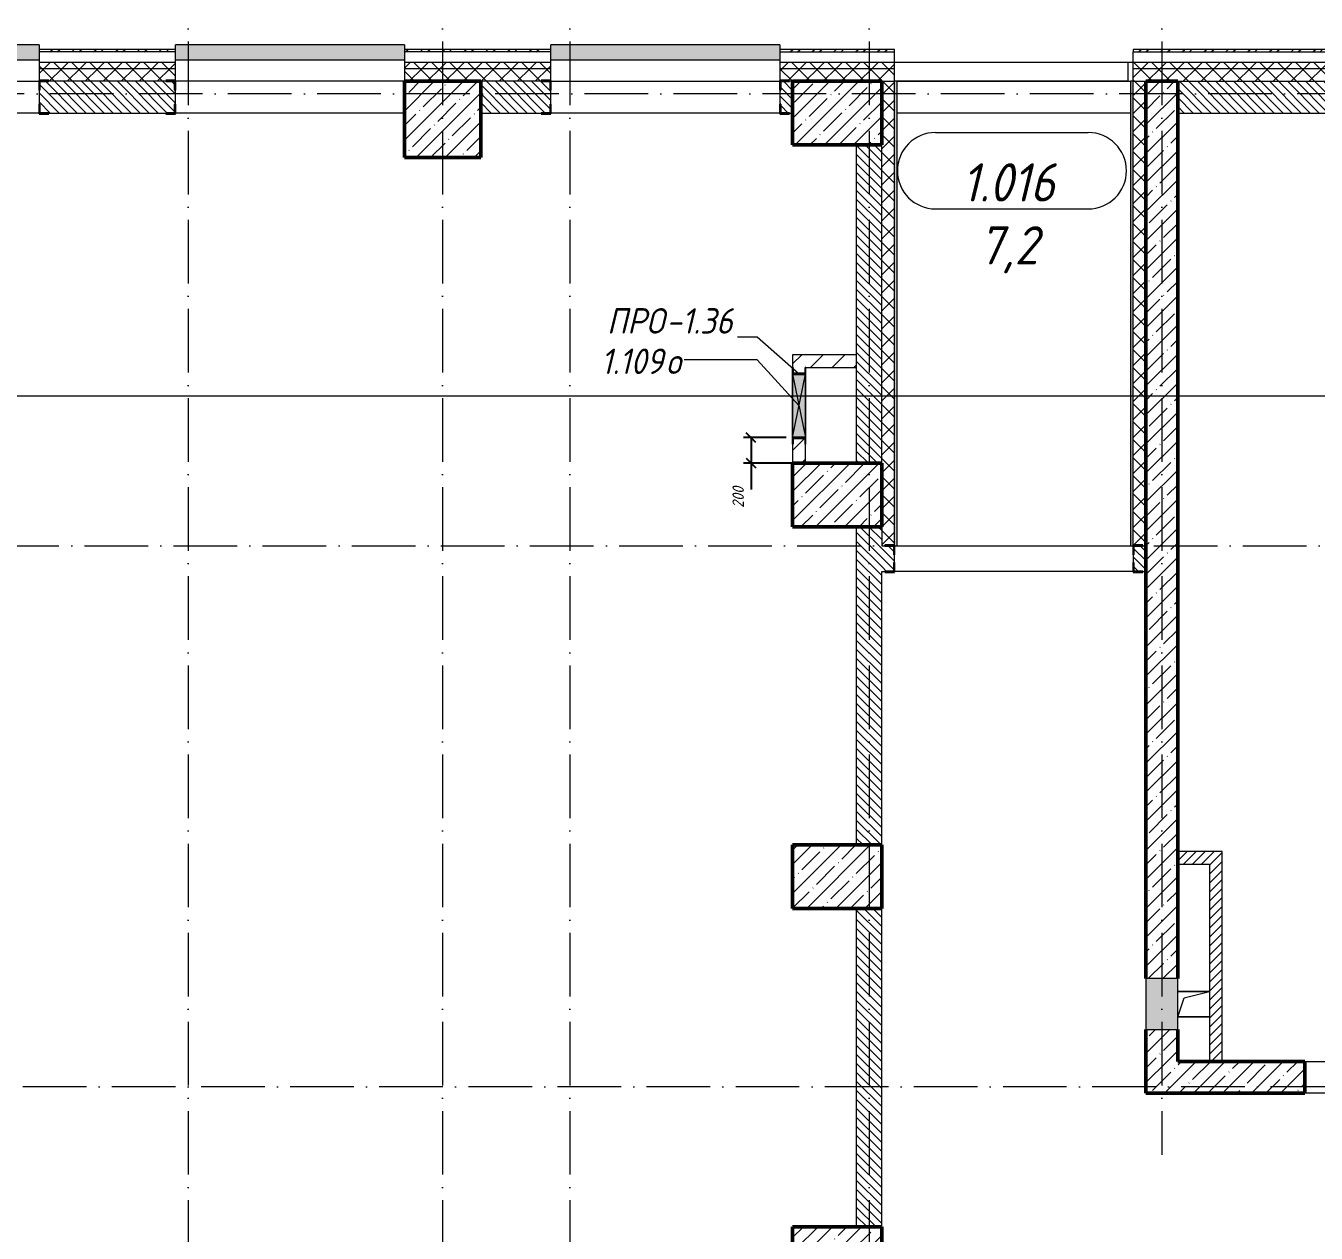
# Model space of a CAD drawing. Header units: millimetres. Extents: x -12989 to 629078, y -109036 to 555275.
# Drawn here: x 538688 to 548827, y 342523 to 352008 of the extents above; entities that cross this region are included whole.
import ezdxf

# ---------------------------------------------------------------- set-up
doc = ezdxf.new("R2010")
doc.units = ezdxf.units.MM
doc.linetypes.add('50_200_ШТРИХ_1Т_ш5_п1_п1_', pattern=[700, 500, -100, 0, -100])
for name, color, linetype, lineweight in [('A-____-____-DIMS', 7, 'Continuous', 9), ('A-DETL-GENF-OTLN', 7, 'Continuous', 9), ('A-FLOR-____-OTLN', 7, 'Continuous', 9), ('A-GENM-____-IDEN', 7, 'Continuous', 9), ('A-GENM-____-MCUT', 7, 'Continuous', 25), ('A-GENM-____-OTLN', 7, 'Continuous', 9), ('A-GENM-____-OTLN-1', 7, 'Continuous', 25), ('A-GLAZ-____-IDEN', 7, 'Continuous', 9), ('A-GLAZ-____-OTLN', 7, 'Continuous', 9), ('A-WALL-____-MCUT', 7, 'Continuous', 13), ('A-WALL-____-MCUT-1', 7, 'Continuous', 9), ('A-WALL-____-MCUT-2', 7, 'Continuous', 50), ('A-WALL-____-OTLN', 7, 'Continuous', 9), ('A-WALL-____-PATT-1', 7, 'Continuous', 9), ('A-WALL-FNSH-MCUT-1', 7, 'Continuous', 9), ('I-WALL-____-OTLN', 7, 'Continuous', 9), ('S-COLS-____-MCUT', 7, 'Continuous', 50), ('S-COLS-____-OTLN', 7, 'Continuous', 9), ('S-GRID-____-OTLN-1', 7, '50_200_ШТРИХ_1Т_ш5_п1_п1_', 9)]:
    doc.layers.add(name, color=color, linetype=linetype, lineweight=lineweight)
for name, color, linetype, lineweight, true_color in [('A-AREA-IDEN-1', 7, 'Continuous', 9, 0xaaaaaa), ('A-GLAZ-____-OTLN-1', 7, 'Continuous', 9, 0xc0c0c0), ('A-WALL-____-PATT-2', 7, 'Continuous', 9, 0x787878), ('G-____-____-SYMB-1', 9, 'Continuous', 9, 0x808080)]:
    doc.layers.add(name, color=color, linetype=linetype, lineweight=lineweight, true_color=true_color)
doc.styles.add('ISOCPEUR_I', font='isocpeui.ttf', dxfattribs={"width": 0.9, "height": 2.5})
doc.styles.add('ISOCPEUR_I_11', font='isocpeui.ttf', dxfattribs={"width": 0.9, "height": 200})
doc.styles.add('ISOCPEUR_I_7', font='isocpeui.ttf', dxfattribs={"width": 0.9, "height": 90})
doc.dimstyles.new('ISO-1_8_0_9К_СРЕДНИЙ_Кладочные_1', dxfattribs={"dimscale": 304.8, "dimtxt": 89.638306, "dimasz": 0.246063, "dimexe": 0.19685, "dimexo": 0, "dimgap": 0, "dimtad": 1, "dimdec": 3, "dimrnd": 0.001, "dimdsep": 46, "dimtxsty": 'ISOCPEUR_I_7', "dimblk1": 'OBLIQUE', "dimblk2": 'OBLIQUE', "dimsah": 1, "dimcen": 0.09, "dimdle": 0.19685, "dimazin": 0, "dimtfac": 1, "dimtdec": 4, "dimtix": 1, "dimtmove": 0, "dimatfit": 3, "dimfxl": 1, "dimtvp": 1, "dimtolj": 1, "dimtzin": 0, "dimarcsym": 2})
pattern_1 = [(45, (513013.31, 265891.49), (-114.04925, 114.04925), []), (45, (513127.36, 265891.49), (-114.04925, 114.04925), [201.612, -40.322, 3.353, -36.97])]
pattern_2 = [(135, (513013.31, 265891.49), (-35.35534, -35.35534), [])]
pattern_3 = [(0, (513013.31, 265891.492), (81.28, 20.32), [3.353, -57.607, 3.353, -57.607, -325.12]), (0, (513013.31, 265891.492), (81.28, 20.32), [-121.92, 3.353, -118.567, 3.353, -57.607, -142.24]), (0, (513013.31, 265891.492), (81.28, 20.32), [-304.8, 3.353, -37.287, 3.353, -98.247]), (120, (513043.79, 265901.652), (-58.237636, 60.230545), [3.353, -57.607, 3.353, -57.607, -325.12]), (120, (513043.79, 265901.652), (-58.237636, 60.230545), [-121.92, 3.353, -118.567, 3.353, -57.607, -142.24]), (120, (513043.79, 265901.652), (-58.237636, 60.230545), [-304.8, 3.353, -37.287, 3.353, -98.247]), (240, (513053.95, 265942.292), (-23.042364, -80.550545), [3.353, -57.607, 3.353, -57.607, -325.12]), (240, (513053.95, 265942.292), (-23.042364, -80.550545), [-121.92, 3.353, -118.567, 3.353, -57.607, -142.24]), (240, (513053.95, 265942.292), (-23.042364, -80.550545), [-304.8, 3.353, -37.287, 3.353, -98.247])]
pattern_4 = [(45, (513013.31, 265891.49), (-70.71068, 70.71068), []), (135, (513013.31, 265891.49), (-70.71068, -70.71068), [])]
pattern_5 = [(45, (513013.31, 265891.49), (-35.35534, 35.35534), [])]
pattern_6 = [(45, (513013.31, 265891.49), (-84.85281, 84.85281), [])]

# ---------------------------------------------------------------- blocks, each defined once
blk = doc.blocks.new('BSC_Колонна _Прямоугольная - 500х700-V16-АР1_План отверстий 1 этажа в осях 1-64_Ю-ЯЯ')
at = {"layer": 'S-COLS-____-OTLN'}
h = blk.add_hatch(dxfattribs=at)
h.set_pattern_fill('FP_21', color=256, style=0, pattern_type=2)
h.set_pattern_definition([(315, (-85431.04, 32050), (114.04925, 114.04925), []), (315, (-85431.04, 31935.95), (114.04925, 114.04925), [201.613, -40.323, 3.353, -36.97])])
h.paths.add_polyline_path([(-250, 350), (-250, -350), (250, -350), (250, 350)], flags=0)
at = {"layer": 'S-COLS-____-MCUT'}
for p, q in [((250, 350), (-250, 350)), ((-250, 350), (-250, -350)), ((250, -350), (250, 350)), ((-250, -350), (250, -350))]:
    blk.add_line(p, q, dxfattribs=at)
blk = doc.blocks.new('BSC_Колонна _Прямоугольная - 500х700-V77-АР1_План отверстий 1 этажа в осях 1-64_Ю-ЯЯ')
at = {"layer": 'S-COLS-____-OTLN'}
h = blk.add_hatch(dxfattribs=at)
h.set_pattern_fill('FP_86', color=256, style=0, pattern_type=2)
h.set_pattern_definition([(315, (-76431.04, 32050), (114.04925, 114.04925), []), (315, (-76431.04, 31935.95), (114.04925, 114.04925), [201.613, -40.323, 3.353, -36.97])])
h.paths.add_polyline_path([(-250, -350), (250, -350), (250, 350), (-250, 350), (-250, 250)], flags=0)
at = {"layer": 'S-COLS-____-MCUT'}
for p, q in [((250, 350), (-250, 350)), ((-250, 350), (-250, -350)), ((250, -350), (250, 350)), ((-250, -350), (250, -350))]:
    blk.add_line(p, q, dxfattribs=at)
blk = doc.blocks.new('BSC_Колонна _Прямоугольная - 500х700-V78-АР1_План отверстий 1 этажа в осях 1-64_Ю-ЯЯ')
at = {"layer": 'S-COLS-____-OTLN'}
h = blk.add_hatch(dxfattribs=at)
h.set_pattern_fill('FP_87', color=256, style=0, pattern_type=2)
h.set_pattern_definition([(315, (-79431.04, 32050), (114.04925, 114.04925), []), (315, (-79431.04, 31935.95), (114.04925, 114.04925), [201.613, -40.323, 3.353, -36.97])])
h.paths.add_polyline_path([(-250, 350), (-250, -350), (250, -350), (250, 350)], flags=0)
at = {"layer": 'S-COLS-____-MCUT'}
for p, q in [((250, 350), (-250, 350)), ((-250, 350), (-250, -350)), ((250, -350), (250, 350)), ((-250, -350), (250, -350))]:
    blk.add_line(p, q, dxfattribs=at)
blk = doc.blocks.new('BSC_Колонна _Прямоугольная - 500х700-V79-АР1_План отверстий 1 этажа в осях 1-64_Ю-ЯЯ')
at = {"layer": 'S-COLS-____-OTLN'}
h = blk.add_hatch(dxfattribs=at)
h.set_pattern_fill('FP_88', color=256, style=0, pattern_type=2)
h.set_pattern_definition([(315, (-82431.04, 32050), (114.04925, 114.04925), []), (315, (-82431.04, 31935.95), (114.04925, 114.04925), [201.613, -40.323, 3.353, -36.97])])
h.paths.add_polyline_path([(-250, 350), (-250, -350), (250, -350), (250, 350)], flags=0)
at = {"layer": 'S-COLS-____-MCUT'}
for p, q in [((250, 350), (-250, 350)), ((-250, 350), (-250, -350)), ((250, -350), (250, 350)), ((-250, -350), (250, -350))]:
    blk.add_line(p, q, dxfattribs=at)
blk = doc.blocks.new('Фахверк_СКБ_Уголок - 250_3520-27500975-АР1_План отверстий 1 этажа в осях 1-64_Ю-ЯЯ')
at = {"layer": 'A-GENM-____-MCUT'}
for p, q in [((200, 181), (125, 181)), ((125, 181), (125, 106)), ((125, 106), (131, 106)), ((131, 106), (131, 175)), ((131, 175), (200, 175)), ((200, 175), (200, 181)), ((131, -6), (125, -6)), ((125, -6), (125, -81)), ((125, -81), (200, -81)), ((131, -75), (131, -6)), ((200, -75), (131, -75)), ((200, -81), (200, -75))]:
    blk.add_line(p, q, dxfattribs=at)
blk = doc.blocks.new('Фахверк_СКБ_Уголок - 250_3520_1-27501181-АР1_План отверстий 1 этажа в осях 1-64_Ю-ЯЯ')
at = {"layer": 'A-GENM-____-MCUT'}
for p, q in [((200, 181), (125, 181)), ((125, 181), (125, 106)), ((125, 106), (131, 106)), ((131, 106), (131, 175)), ((131, 175), (200, 175)), ((200, 175), (200, 181)), ((131, -6), (125, -6)), ((125, -6), (125, -81)), ((125, -81), (200, -81)), ((131, -75), (131, -6)), ((200, -75), (131, -75)), ((200, -81), (200, -75))]:
    blk.add_line(p, q, dxfattribs=at)
blk = doc.blocks.new('АР_Перемычка - АР_Перемычка-28620228-АР1_План отверстий 1 этажа в осях 1-64_Ю-ЯЯ')
at = {"layer": 'A-GENM-____-OTLN'}
blk.add_line((0, -125), (9, -125), dxfattribs=at)
blk = doc.blocks.new('Фахверк_СКБ_Уголок - 200_4830_зеркало-28917529-АР1_План отверстий 1 этажа в осях 1-64_Ю-ЯЯ')
at = {"layer": 'A-GENM-____-MCUT'}
for p, q in [((200, 156), (125, 156)), ((125, 156), (125, 81)), ((131, 81), (131, 150)), ((131, 150), (200, 150)), ((200, 150), (200, 156)), ((125, 81), (131, 81)), ((131, 19), (125, 19)), ((125, 19), (125, -56)), ((131, -50), (131, 19)), ((125, -56), (200, -56)), ((200, -50), (131, -50)), ((200, -56), (200, -50))]:
    blk.add_line(p, q, dxfattribs=at)
blk = doc.blocks.new('Фахверк_СКБ_Уголок - 200_4830_зеркало-28053660-АР1_План отверстий 1 этажа в осях 1-64_Ю-ЯЯ')
at = {"layer": 'A-GENM-____-MCUT'}
for p, q in [((125, 156), (50, 156)), ((50, 156), (50, 150)), ((50, 150), (119, 150)), ((119, 150), (119, 81)), ((125, 81), (125, 156)), ((119, 81), (125, 81)), ((125, 19), (119, 19)), ((119, 19), (119, -50)), ((125, -56), (125, 19)), ((119, -50), (50, -50)), ((50, -50), (50, -56)), ((50, -56), (125, -56))]:
    blk.add_line(p, q, dxfattribs=at)
blk = doc.blocks.new('AR_Отверстие Ниша - Лючок-32401845-АР1_План отверстий 1 этажа в осях 1-64_Ю-ЯЯ')
at = {"layer": 'A-GLAZ-____-OTLN-1'}
blk.add_hatch(color=256, dxfattribs=at).paths.add_polyline_path([(200, -125), (200, 125), (-200, 125), (-200, -125)], flags=0)
at = {"layer": 'A-GLAZ-____-OTLN'}
for p, q in [((200, 125), (-200, 125)), ((-200, 125), (-200, -125)), ((200, -125), (200, 125)), ((-200, -125), (200, -125))]:
    blk.add_line(p, q, dxfattribs=at)
blk = doc.blocks.new('AR_Отверстие прямоугольное _в плите_ - AR_Отверстие прямоугольное _в плите_-30459269-АР1_План отверстий 1 этажа в осях 1-64_Ю-ЯЯ')
at = {"layer": 'A-GENM-____-OTLN'}
for p, q in [((125, 100), (-125, 100)), ((-125, -100), (-75, 50)), ((-75, 50), (125, 100)), ((-125, -100), (125, -100))]:
    blk.add_line(p, q, dxfattribs=at)
blk = doc.blocks.new('Отлив_СКБ - Отлив витража_120_НВФ-31885689-АР1_План отверстий 1 этажа в осях 1-64_Ю-ЯЯ')
at = {"layer": 'A-GLAZ-____-OTLN-1'}
for points in [[(1800, 2), (1800, 120), (0, 120), (0, 2), (750, 2)], [(1800, 0), (1800, 2), (0, 2), (0, 0), (750, 0)]]:
    blk.add_hatch(color=256, dxfattribs=at).paths.add_polyline_path(points, flags=0)
at = {"layer": 'A-GLAZ-____-OTLN'}
for p, q in [((0, 83), (0, 120)), ((1800, 120), (0, 120)), ((1800, 120), (1800, 83)), ((0, 2), (1800, 2)), ((1800, 0), (0, 0))]:
    blk.add_line(p, q, dxfattribs=at)
blk = doc.blocks.new('AR_Отверстие прямоугольное _в стене_ - AR_Отверстие прямоугольное _в стене__ОВ-36701901-АР1_План отверстий 1 этажа в осях 1-64_Ю-ЯЯ')
at = {"layer": 'A-GLAZ-____-OTLN'}
blk.add_hatch(color=256, dxfattribs=at).paths.add_polyline_path([(-250, -47), (-250, -50), (250, -50), (250, 50), (-250, 50), (-250, 47)], flags=0)
at = {"layer": 'A-DETL-GENF-OTLN'}
for p, q in [((-250, 50), (250, 50)), ((250, 50), (-250, -50)), ((-250, 50), (250, -50)), ((250, 50), (-250, 50)), ((250, -50), (-250, -50)), ((-250, -50), (250, -50))]:
    blk.add_line(p, q, dxfattribs=at)
blk = doc.blocks.new('154_Фахверк_СКБ_Швеллер - Тип_100_4830-36699370-АР1_План отверстий 1 этажа в осях 1-64_Ю-ЯЯ')
at = {"layer": 'A-GENM-____-MCUT'}
for p, q in [((175, 50), (125, 50)), ((125, 50), (125, -50)), ((128, 47), (175, 47)), ((128, -47), (128, 47)), ((175, 47), (175, 50)), ((125, -50), (175, -50)), ((175, -47), (128, -47)), ((175, -50), (175, -47))]:
    blk.add_line(p, q, dxfattribs=at)
blk = doc.blocks.new('_Oblique')
at = {"color": 0, "linetype": 'ByBlock', "lineweight": -2}
blk.add_line((-0.5, -0.5), (0.5, 0.5), dxfattribs=at)
blk = doc.blocks.new('*D5658')
at = {"layer": 'A-____-____-DIMS', "color": 0, "lineweight": -2, "transparency": 16777216}
for p, q in [((544663, 348773), (544326, 348773)), ((544386, 348773), (544386, 348513)), ((544713, 348573), (544326, 348573)), ((544386, 348573), (544386, 348366))]:
    blk.add_line(p, q, dxfattribs=at)
at = {"layer": 'Defpoints', "color": 0, "transparency": 16777216}
for p in [(544386, 348773), (544663, 348773), (544713, 348573)]:
    blk.add_point(p, dxfattribs=at)
at = {"layer": 'A-____-____-DIMS', "color": 0, "lineweight": -2, "transparency": 16777216, "xscale": 75, "yscale": 75, "zscale": 75}
for p, rotation in [((544386, 348773), 90), ((544386, 348573), 270)]:
    blk.add_blockref('_Oblique', p, dxfattribs=dict(at, rotation=rotation))
at = {"layer": 'A-____-____-DIMS', "color": 0, "transparency": 16777216, "insert": (544240, 348221), "char_height": 90, "width": 409.58, "attachment_point": 1, "rotation": 90, "line_spacing_factor": 1.149209, "style": 'ISOCPEUR_I_7'}
blk.add_mtext('\\A1;200', dxfattribs=at)
blk = doc.blocks.new('AAR_СКБ_Марка_помещения_1_5 ммп - Номер _ Площадь-27962135-АИ_План этажа_Стены_1')
at = {"layer": 'A-AREA-IDEN-1'}
for p, q in [((-2.987, 3), (3.013, 3)), ((-2.987, 0), (3.013, 0))]:
    blk.add_line(p, q, dxfattribs=at)
for centre, start, end in [((-2.987, 1.5), 90, 270), ((3.013, 1.5), 270, 90)]:
    blk.add_arc(centre, 1.5, start, end, dxfattribs=at)

msp = doc.modelspace()

# ---------------------------------------------------------------- hatches: boundary and pattern name
at = {"layer": 'A-WALL-____-PATT-1'}
h = msp.add_hatch(dxfattribs=at)
h.set_pattern_fill('FP_3', color=256, style=0, pattern_type=2)
h.set_pattern_definition([(45, (513013.31, 265891.49), (-85.53659, 85.53659), []), (45, (513070.34, 265891.49), (-85.53659, 85.53659), [])])
h.paths.add_polyline_path([(563178.3109, 351802.5335), (563178.3109, 351822.5335), (561313.3109, 351822.5335), (561313.3109, 351802.5335), (562487.9209, 351802.5335)], flags=0)
h.paths.add_polyline_path([(559513.3109, 351802.5335), (559513.3109, 351822.5335), (557813.3109, 351822.5335), (557813.3109, 351802.5335), (558952.9195, 351802.5335)], flags=0)
h.paths.add_polyline_path([(556013.3109, 351802.5335), (556013.3109, 351822.5335), (554313.3109, 351822.5335), (554313.3109, 351802.5335), (555417.9182, 351802.5335)], flags=0)
h.paths.add_polyline_path([(552513.3109, 351802.5335), (552513.3109, 351822.5335), (550813.3109, 351822.5335), (550813.3109, 351802.5335), (551882.9168, 351802.5335)], flags=0)
h.paths.add_polyline_path([(547388.3109, 351802.5335), (549013.3109, 351802.5335), (549013.3109, 351822.5335), (547388.3109, 351822.5335)], flags=0)
h.paths.add_polyline_path([(545416.3109, 351802.5335), (545513.3109, 351802.5335), (545513.3109, 351822.5335), (544613.3109, 351822.5335), (544613.3109, 351802.5335), (544812.9142, 351802.5335)], flags=0)
h.paths.add_polyline_path([(539863.3109, 351802.5335), (539863.3109, 351822.5335), (538793.3109, 351822.5335), (538793.3109, 351802.5335)], flags=0)
h.paths.add_polyline_path([(542813.3109, 351802.5335), (542813.3109, 351822.5335), (541663.3109, 351822.5335), (541663.3109, 351802.5335)], flags=0)
h.paths.add_polyline_path([(536883.3109, 351802.5335), (536993.3109, 351802.5335), (536993.3109, 351822.5335), (536883.3109, 351822.5335)], flags=0)
h = msp.add_hatch(dxfattribs=at)
h.set_pattern_fill('FP_1', color=256, style=0, pattern_type=2)
h.set_pattern_definition(pattern_4)
h.paths.add_polyline_path([(542813.3109, 351672.5335), (542813.3109, 351722.5335), (541663.3109, 351722.5335), (541663.3109, 351672.5335)], flags=0)
h.paths.add_polyline_path([(545416.3109, 351672.5335), (545416.3109, 351722.5335), (544613.3109, 351722.5335), (544613.3109, 351672.5335), (544812.9142, 351672.5335)], flags=0)
h.paths.add_polyline_path([(539863.3109, 351672.5335), (539863.3109, 351722.5335), (538793.3109, 351722.5335), (538793.3109, 351672.5335)], flags=0)
h.paths.add_polyline_path([(531843.3109, 351672.5335), (531843.3109, 351722.5335), (522413.3109, 351722.5335), (522413.3109, 351672.5335), (530672.9088, 351672.5335)], flags=0)
h.paths.add_polyline_path([(535975.4108, 351672.5335), (536993.3109, 351672.5335), (536993.3109, 351722.5335), (535793.3109, 351722.5335), (535793.3109, 351672.5335)], flags=0)
h.paths.add_polyline_path([(534393.3109, 351672.5335), (534393.3109, 351722.5335), (533143.3109, 351722.5335), (533143.3109, 351672.5335), (534207.9102, 351672.5335)], flags=0)
h.paths.add_polyline_path([(518563.3109, 351672.5335), (518563.3109, 351722.5335), (510463.3109, 351722.5335), (510463.3109, 351672.5335), (518300.4042, 351672.5335)], flags=0)
h = msp.add_hatch(dxfattribs=at)
h.set_pattern_fill('FP_1', color=256, style=0, pattern_type=2)
h.set_pattern_definition(pattern_4)
h.paths.add_polyline_path([(562487.9209, 351672.5335), (563178.3109, 351672.5335), (563178.3109, 351722.5335), (561313.3109, 351722.5335), (561313.3109, 351672.5335)], flags=0)
h.paths.add_polyline_path([(557813.3109, 351672.5335), (559513.3109, 351672.5335), (559513.3109, 351722.5335), (557813.3109, 351722.5335)], flags=0)
h.paths.add_polyline_path([(554534.1678, 351672.5335), (556013.3109, 351672.5335), (556013.3109, 351722.5335), (554313.3109, 351722.5335), (554313.3109, 351672.5335)], flags=0)
h.paths.add_polyline_path([(549013.3109, 351672.5335), (549013.3109, 351722.5335), (547388.3109, 351722.5335), (547388.3109, 351672.5335), (548347.9155, 351672.5335)], flags=0)
h.paths.add_polyline_path([(550999.1665, 351672.5335), (552513.3109, 351672.5335), (552513.3109, 351722.5335), (550813.3109, 351722.5335), (550813.3109, 351672.5335)], flags=0)
h.paths.add_polyline_path([(545416.3109, 351672.5335), (545513.3109, 351672.5335), (545513.3109, 351722.5335), (545416.3109, 351722.5335)], flags=0)
h = msp.add_hatch(dxfattribs=at)
h.set_pattern_fill('FP_1', color=256, style=0, pattern_type=2)
h.set_pattern_definition(pattern_4)
h.paths.add_polyline_path([(545413.3109, 351572.5335), (545416.3109, 351572.5335), (545416.3109, 351672.5335), (544613.3109, 351672.5335), (544613.3109, 351578.5335), (544688.3109, 351578.5335), (544688.3109, 351572.5335), (544812.9142, 351572.5335)], flags=0)
h.paths.add_polyline_path([(542263.3109, 351572.5335), (542738.3109, 351572.5335), (542738.3109, 351578.5335), (542813.3109, 351578.5335), (542813.3109, 351672.5335), (541663.3109, 351672.5335), (541663.3109, 351572.5335)], flags=0)
h.paths.add_polyline_path([(539788.3109, 351572.5335), (539788.3109, 351578.5335), (539863.3109, 351578.5335), (539863.3109, 351672.5335), (538793.3109, 351672.5335), (538793.3109, 351578.5335), (538868.3109, 351578.5335), (538868.3109, 351572.5335)], flags=0)
h.paths.add_polyline_path([(535868.3109, 351572.5335), (536918.3109, 351572.5335), (536918.3109, 351578.5335), (536993.3109, 351578.5335), (536993.3109, 351672.5335), (535793.3109, 351672.5335), (535793.3109, 351578.5335), (535868.3109, 351578.5335)], flags=0)
h.paths.add_polyline_path([(533218.3109, 351572.5335), (534393.3109, 351572.5335), (534393.3109, 351672.5335), (533143.3109, 351672.5335), (533143.3109, 351578.5335), (533218.3109, 351578.5335)], flags=0)
h.paths.add_polyline_path([(531768.3109, 351572.5335), (531768.3109, 351578.5335), (531843.3109, 351578.5335), (531843.3109, 351672.5335), (522413.3109, 351672.5335), (522413.3109, 351572.5335), (531213.3109, 351572.5335)], flags=0)
h.paths.add_polyline_path([(518563.3109, 351572.5335), (518563.3109, 351672.5335), (510563.3109, 351672.5335), (510563.3109, 351572.5335), (518300.4042, 351572.5335)], flags=0)
h = msp.add_hatch(dxfattribs=at)
h.set_pattern_fill('FP_1', color=256, style=0, pattern_type=2)
h.set_pattern_definition(pattern_4)
h.paths.add_polyline_path([(563163.3109, 351572.5335), (563178.3109, 351572.5335), (563178.3109, 351672.5335), (561313.3109, 351672.5335), (561313.3109, 351578.5335), (561388.3109, 351578.5335), (561388.3109, 351572.5335), (562563.3109, 351572.5335)], flags=0)
h.paths.add_polyline_path([(559513.3109, 351572.5335), (559513.3109, 351672.5335), (557813.3109, 351672.5335), (557813.3109, 351578.5335), (557888.3109, 351578.5335), (557888.3109, 351572.5335), (558952.9195, 351572.5335)], flags=0)
h.paths.add_polyline_path([(555938.3109, 351572.5335), (555938.3109, 351578.5335), (556013.3109, 351578.5335), (556013.3109, 351672.5335), (554313.3109, 351672.5335), (554313.3109, 351578.5335), (554388.3109, 351578.5335), (554388.3109, 351572.5335), (555863.3109, 351572.5335)], flags=0)
h.paths.add_polyline_path([(551882.9168, 351572.5335), (552438.3109, 351572.5335), (552438.3109, 351578.5335), (552513.3109, 351578.5335), (552513.3109, 351672.5335), (550813.3109, 351672.5335), (550813.3109, 351578.5335), (550888.3109, 351578.5335), (550888.3109, 351572.5335), (551663.3109, 351572.5335)], flags=0)
h.paths.add_polyline_path([(548938.3109, 351572.5335), (548938.3109, 351578.5335), (549013.3109, 351578.5335), (549013.3109, 351672.5335), (547388.3109, 351672.5335), (547388.3109, 351572.5335), (548347.9155, 351572.5335)], flags=0)
h.paths.add_polyline_path([(545513.3109, 351572.5335), (545513.3109, 351672.5335), (545416.3109, 351672.5335), (545416.3109, 351572.5335)], flags=0)
h = msp.add_hatch(dxfattribs=at)
h.set_pattern_fill('FP_6', color=256, style=0, pattern_type=2)
h.set_pattern_definition(pattern_2)
h.paths.add_polyline_path([(539788.3109, 351322.5335), (539857.3109, 351322.5335), (539857.3109, 351391.5335), (539863.3109, 351391.5335), (539863.3109, 351503.5335), (539857.3109, 351503.5335), (539857.3109, 351572.5335), (538799.3109, 351572.5335), (538799.3109, 351503.5335), (538793.3109, 351503.5335), (538793.3109, 351391.5335), (538799.3109, 351391.5335), (538799.3109, 351322.5335), (538868.3109, 351322.5335)], flags=0)
h.paths.add_polyline_path([(536918.3109, 351322.5335), (536987.3109, 351322.5335), (536987.3109, 351391.5335), (536993.3109, 351391.5335), (536993.3109, 351503.5335), (536987.3109, 351503.5335), (536987.3109, 351572.5335), (536713.3109, 351572.5335), (536713.3109, 351322.5335)], flags=0)
h = msp.add_hatch(dxfattribs=at)
h.set_pattern_fill('FP_6', color=256, style=0, pattern_type=2)
h.set_pattern_definition(pattern_2)
h.paths.add_polyline_path([(544713.3109, 351322.5335), (544713.3109, 351572.5335), (544619.3109, 351572.5335), (544619.3109, 351503.5335), (544613.3109, 351503.5335), (544613.3109, 351391.5335), (544619.3109, 351391.5335), (544619.3109, 351322.5335), (544688.3109, 351322.5335)], flags=0)
h.paths.add_polyline_path([(542738.3109, 351322.5335), (542807.3109, 351322.5335), (542807.3109, 351391.5335), (542813.3109, 351391.5335), (542813.3109, 351503.5335), (542807.3109, 351503.5335), (542807.3109, 351572.5335), (542263.3109, 351572.5335), (542263.3109, 351322.5335)], flags=0)
h = msp.add_hatch(dxfattribs=at)
h.set_pattern_fill('FP_1', color=256, style=0, pattern_type=2)
h.set_pattern_definition(pattern_4)
h.paths.add_polyline_path([(545413.3109, 347922.186), (545438.3109, 347922.186), (545438.3109, 347928.186), (545513.3109, 347928.186), (545513.3109, 351572.5335), (545413.3109, 351572.5335), (545413.3109, 347928.186)], flags=0)
h = msp.add_hatch(dxfattribs=at)
h.set_pattern_fill('FP_1', color=256, style=0, pattern_type=2)
h.set_pattern_definition(pattern_4)
h.paths.add_polyline_path([(547488.3109, 347922.186), (547488.3109, 351572.5335), (547388.3109, 351572.5335), (547388.3109, 347928.186), (547463.3109, 347928.186), (547463.3109, 347922.186)], flags=0)
h = msp.add_hatch(dxfattribs=at)
h.set_pattern_fill('FP_13', color=256, style=0, pattern_type=2)
h.set_pattern_definition(pattern_1)
h.paths.add_polyline_path([(547488.3109, 343872.5335), (547738.3109, 343872.5335), (547738.3109, 344122.5335), (547488.3109, 344122.5335)], flags=0)
h.paths.add_polyline_path([(547738.3109, 344522.5335), (547738.3109, 351572.5335), (547488.3109, 351572.5335), (547488.3109, 344522.5335), (547696.0993, 344522.5335)], flags=0)
h = msp.add_hatch(dxfattribs=at)
h.set_pattern_fill('FP_6', color=256, style=0, pattern_type=2)
h.set_pattern_definition(pattern_2)
h.paths.add_polyline_path([(550888.3109, 351322.5335), (551663.3109, 351322.5335), (551663.3109, 351572.5335), (550819.3109, 351572.5335), (550819.3109, 351503.5335), (550813.3109, 351503.5335), (550813.3109, 351391.5335), (550819.3109, 351391.5335), (550819.3109, 351322.5335)], flags=0)
h.paths.add_polyline_path([(548347.9155, 351322.5335), (549007.3109, 351322.5335), (549007.3109, 351391.5335), (549013.3109, 351391.5335), (549013.3109, 351503.5335), (549007.3109, 351503.5335), (549007.3109, 351572.5335), (547738.3109, 351572.5335), (547738.3109, 351322.5335)], flags=0)
h = msp.add_hatch(dxfattribs=at)
h.set_pattern_fill('FP_6', color=256, style=0, pattern_type=2)
h.set_pattern_definition(pattern_2)
h.paths.add_polyline_path([(545413.3109, 348572.5335), (545413.3109, 351072.5335), (545213.3109, 351072.5335), (545213.3109, 348572.5335)], flags=0)
h = msp.add_hatch(dxfattribs=at)
h.set_pattern_fill('FP_4', color=256, style=0, pattern_type=2)
h.set_pattern_definition(pattern_6)
h.paths.add_polyline_path([(544713.3109, 348572.5335), (544813.3109, 348572.5335), (544812.9142, 348722.5335), (544810.3109, 348722.5335), (544810.3109, 348769.5335), (544716.3109, 348769.5335), (544716.3109, 348722.5335), (544713.3109, 348722.5335)], flags=0)
h.paths.add_polyline_path([(544716.3109, 349275.5335), (544810.3109, 349275.5335), (544810.3109, 349322.5335), (544813.3109, 349322.5335), (544812.9142, 349422.5335), (544713.3109, 349422.5335), (544713.3109, 349322.5335), (544716.3109, 349322.5335)], flags=0)
h = msp.add_hatch(dxfattribs=at)
h.set_pattern_fill('FP_4', color=256, style=0, pattern_type=2)
h.set_pattern_definition(pattern_6)
h.paths.add_polyline_path([(544813.3109, 349322.5335), (545213.3109, 349322.5335), (545213.3109, 349422.5335), (544813.3109, 349422.5335)], flags=0)
h = msp.add_hatch(dxfattribs=at)
h.set_pattern_fill('FP_6', color=256, style=0, pattern_type=2)
h.set_pattern_definition(pattern_2)
h.paths.add_polyline_path([(545413.3109, 345572.5335), (545413.3109, 348072.5335), (545213.3109, 348072.5335), (545213.3109, 345572.5335)], flags=0)
h = msp.add_hatch(dxfattribs=at)
h.set_pattern_fill('FP_6', color=256, style=0, pattern_type=2)
h.set_pattern_definition(pattern_2)
h.paths.add_polyline_path([(545507.3109, 347722.186), (545507.3109, 347791.186), (545513.3109, 347791.186), (545513.3109, 347853.186), (545507.3109, 347853.186), (545507.3109, 347922.186), (545413.3109, 347922.186), (545413.3109, 347722.186), (545438.3109, 347722.186)], flags=0)
h.paths.add_polyline_path([(547488.3109, 347722.186), (547488.3109, 347922.186), (547394.3109, 347922.186), (547394.3109, 347853.186), (547388.3109, 347853.186), (547388.3109, 347791.186), (547394.3109, 347791.186), (547394.3109, 347722.186), (547463.3109, 347722.186)], flags=0)
h = msp.add_hatch(dxfattribs=at)
h.set_pattern_fill('FP_5', color=256, style=0, pattern_type=2)
h.set_pattern_definition(pattern_5)
h.paths.add_polyline_path([(547988.3109, 345422.5335), (548088.3109, 345422.5335), (548088.3109, 345522.5335), (547738.3109, 345522.5335), (547738.3109, 345422.5335)], flags=0)
h = msp.add_hatch(dxfattribs=at)
h.set_pattern_fill('FP_5', color=256, style=0, pattern_type=2)
h.set_pattern_definition(pattern_5)
h.paths.add_polyline_path([(548088.3109, 343872.5335), (548088.3109, 345422.5335), (547988.3109, 345422.5335), (547988.3109, 343872.5335)], flags=0)
h = msp.add_hatch(dxfattribs=at)
h.set_pattern_fill('FP_6', color=256, style=0, pattern_type=2)
h.set_pattern_definition(pattern_2)
h.paths.add_polyline_path([(545413.3109, 342572.5335), (545413.3109, 345072.5335), (545213.3109, 345072.5335), (545213.3109, 342572.5335)], flags=0)
h = msp.add_hatch(dxfattribs=at)
h.set_pattern_fill('FP_13', color=256, style=0, pattern_type=2)
h.set_pattern_definition(pattern_1)
h.paths.add_polyline_path([(551213.3109, 343622.5335), (551213.3109, 343872.5335), (549888.3109, 343872.5335), (549888.3109, 343622.5335)], flags=0)
h.paths.add_polyline_path([(548738.3109, 343622.5335), (548738.3109, 343872.5335), (547488.3109, 343872.5335), (547488.3109, 343622.5335), (548347.9155, 343622.5335)], flags=0)
at = {"layer": 'A-WALL-____-PATT-2'}
h = msp.add_hatch(dxfattribs=at)
h.set_pattern_fill('FP_185', color=256, style=0, pattern_type=2)
h.set_pattern_definition(pattern_3)
h.paths.add_polyline_path([(545513.3109, 347922.186), (545533.3109, 347922.186), (545533.3109, 351572.5335), (545513.3109, 351572.5335), (545513.3109, 347928.186)], flags=0)
h = msp.add_hatch(dxfattribs=at)
h.set_pattern_fill('FP_185', color=256, style=0, pattern_type=2)
h.set_pattern_definition(pattern_3)
h.paths.add_polyline_path([(547368.3109, 347922.186), (547388.3109, 347922.186), (547388.3109, 351572.5335), (547368.3109, 351572.5335), (547368.3109, 347928.186)], flags=0)
at = {"layer": 'S-COLS-____-OTLN'}
h = msp.add_hatch(dxfattribs=at)
h.set_pattern_fill('FP_13', color=256, style=0, pattern_type=2)
h.set_pattern_definition(pattern_1)
h.paths.add_polyline_path([(541663.3109, 350972.5335), (542263.3109, 350972.5335), (542263.3109, 351572.5335), (541663.3109, 351572.5335)], flags=0)

# ---------------------------------------------------------------- linework, layer by layer
at = {"layer": 'A-FLOR-____-OTLN'}
for p, q in [((547738.3109, 344422.5335), (547988.3109, 344422.5335)), ((547988.3109, 344222.5335), (547738.3109, 344222.5335))]:
    msp.add_line(p, q, dxfattribs=at)
at = {"layer": 'A-GENM-____-IDEN'}
for p, q in [((544433.6207, 349562.623), (544278.7347, 349562.623)), ((544763.3109, 349272.5335), (544433.6207, 349562.623))]:
    msp.add_line(p, q, dxfattribs=at)
at = {"layer": 'A-GLAZ-____-IDEN'}
for p, q in [((544433.6207, 349385.0658), (543862.0353, 349385.0658)), ((544763.3109, 349022.5335), (544433.6207, 349385.0658))]:
    msp.add_line(p, q, dxfattribs=at)
at = {"layer": 'A-WALL-____-MCUT'}
for p, q in [((539863.3109, 351802.5335), (538793.3109, 351802.5335)), ((538793.3109, 351802.5335), (538793.3109, 351578.5335)), ((539863.3109, 351578.5335), (539863.3109, 351802.5335)), ((542813.3109, 351802.5335), (541663.3109, 351802.5335)), ((541663.3109, 351802.5335), (541663.3109, 351572.5335)), ((542813.3109, 351578.5335), (542813.3109, 351802.5335)), ((544613.3109, 351802.5335), (544613.3109, 351578.5335)), ((544613.3109, 351802.5335), (545513.3109, 351802.5335)), ((545513.3109, 351572.5335), (545513.3109, 351802.5335)), ((547388.3109, 347928.186), (547388.3109, 351802.5335)), ((547388.3109, 351802.5335), (549013.3109, 351802.5335)), ((538793.3109, 351503.5335), (538793.3109, 351391.5335)), ((539863.3109, 351391.5335), (539863.3109, 351503.5335)), ((541663.3109, 351572.5335), (542263.3109, 351572.5335)), ((542263.3109, 351572.5335), (542263.3109, 351322.5335)), ((542813.3109, 351391.5335), (542813.3109, 351503.5335)), ((544613.3109, 351503.5335), (544613.3109, 351391.5335)), ((545413.3109, 351572.5335), (545513.3109, 351572.5335)), ((545513.3109, 351572.5335), (545513.3109, 351572.5335)), ((545513.3109, 347928.186), (545513.3109, 351572.5335)), ((547388.3109, 351572.5335), (547488.3109, 351572.5335)), ((538868.3109, 351322.5335), (539788.3109, 351322.5335)), ((542263.3109, 351322.5335), (542738.3109, 351322.5335)), ((544688.3109, 351322.5335), (544713.3109, 351322.5335)), ((547738.3109, 351322.5335), (548938.3109, 351322.5335)), ((545213.3109, 351072.5335), (545213.3109, 348572.5335)), ((545413.3109, 348572.5335), (545413.3109, 351072.5335)), ((545213.3109, 348072.5335), (545213.3109, 345572.5335)), ((545413.3109, 348072.5335), (545413.3109, 347922.186)), ((545513.3109, 347791.186), (545513.3109, 347853.186)), ((547388.3109, 347853.186), (547388.3109, 347791.186)), ((545413.3109, 347722.186), (545438.3109, 347722.186)), ((545413.3109, 345572.5335), (545413.3109, 347722.186)), ((547463.3109, 347722.186), (547488.3109, 347722.186)), ((545213.3109, 345072.5335), (545213.3109, 342572.5335)), ((545413.3109, 342572.5335), (545413.3109, 345072.5335))]:
    msp.add_line(p, q, dxfattribs=at)
at = {"layer": 'A-WALL-____-MCUT-1'}
for p, q in [((538793.3109, 351722.5335), (539863.3109, 351722.5335)), ((541663.3109, 351722.5335), (542813.3109, 351722.5335)), ((544613.3109, 351722.5335), (545513.3109, 351722.5335)), ((547388.3109, 351722.5335), (549013.3109, 351722.5335)), ((538793.3109, 351672.5335), (539863.3109, 351672.5335)), ((541663.3109, 351672.5335), (542813.3109, 351672.5335)), ((544613.3109, 351672.5335), (545513.3109, 351672.5335)), ((547388.3109, 351672.5335), (549013.3109, 351672.5335)), ((539788.3109, 351572.5335), (538868.3109, 351572.5335)), ((542738.3109, 351572.5335), (542263.3109, 351572.5335)), ((544713.3109, 351572.5335), (544688.3109, 351572.5335)), ((547738.3109, 351572.5335), (548938.3109, 351572.5335)), ((545413.3109, 347922.186), (545438.3109, 347922.186)), ((547463.3109, 347922.186), (547488.3109, 347922.186))]:
    msp.add_line(p, q, dxfattribs=at)
at = {"layer": 'A-WALL-____-MCUT-2'}
for p, q in [((547738.3109, 351572.5335), (547488.3109, 351572.5335)), ((547488.3109, 351572.5335), (547488.3109, 344522.5335)), ((547738.3109, 344522.5335), (547738.3109, 351572.5335)), ((547488.3109, 344122.5335), (547488.3109, 343622.5335)), ((547738.3109, 343872.5335), (547738.3109, 344122.5335)), ((548738.3109, 343872.5335), (547738.3109, 343872.5335)), ((548738.3109, 343622.5335), (548738.3109, 343872.5335)), ((547488.3109, 343622.5335), (548738.3109, 343622.5335))]:
    msp.add_line(p, q, dxfattribs=at)
at = {"layer": 'A-WALL-____-OTLN'}
for p, q in [((545513.3109, 351722.5335), (547348.3109, 351722.5335)), ((547348.3109, 351722.5335), (547388.3109, 351722.5335)), ((547348.3109, 351572.5335), (547348.3109, 351722.5335)), ((536993.3109, 351572.5335), (538793.3109, 351572.5335)), ((541663.3109, 351572.5335), (539863.3109, 351572.5335)), ((541663.3109, 351572.5335), (541663.3109, 351572.5335)), ((542813.3109, 351572.5335), (544613.3109, 351572.5335)), ((547348.3109, 351572.5335), (545533.3109, 351572.5335)), ((538793.3109, 351322.5335), (536993.3109, 351322.5335)), ((541663.3109, 351322.5335), (539863.3109, 351322.5335)), ((544613.3109, 351322.5335), (542813.3109, 351322.5335)), ((548738.3109, 343872.5335), (549038.3109, 343872.5335)), ((549038.3109, 343622.5335), (548738.3109, 343622.5335))]:
    msp.add_line(p, q, dxfattribs=at)
at = {"layer": 'A-WALL-FNSH-MCUT-1'}
for p, q in [((539863.3109, 351822.5335), (538793.3109, 351822.5335)), ((538793.3109, 351822.5335), (538793.3109, 351802.5335)), ((539863.3109, 351802.5335), (539863.3109, 351822.5335)), ((542813.3109, 351822.5335), (541663.3109, 351822.5335)), ((541663.3109, 351822.5335), (541663.3109, 351802.5335)), ((542813.3109, 351802.5335), (542813.3109, 351822.5335)), ((545513.3109, 351822.5335), (544613.3109, 351822.5335)), ((544613.3109, 351822.5335), (544613.3109, 351802.5335)), ((545513.3109, 351802.5335), (545513.3109, 351822.5335)), ((549013.3109, 351822.5335), (547388.3109, 351822.5335)), ((547388.3109, 351822.5335), (547388.3109, 351802.5335)), ((545533.3109, 351572.5335), (545513.3109, 351572.5335)), ((545533.3109, 347922.186), (545533.3109, 351572.5335)), ((547368.3109, 351572.5335), (547368.3109, 347922.186)), ((547388.3109, 351572.5335), (547368.3109, 351572.5335)), ((544713.3109, 349422.5335), (544713.3109, 349322.5335)), ((545213.3109, 349422.5335), (544713.3109, 349422.5335)), ((544813.3109, 349322.5335), (545213.3109, 349322.5335)), ((544713.3109, 348722.5335), (544713.3109, 348572.5335)), ((544813.3109, 348572.5335), (544813.3109, 348722.5335)), ((545513.3109, 347922.186), (545533.3109, 347922.186)), ((547368.3109, 347922.186), (547388.3109, 347922.186)), ((548088.3109, 345522.5335), (547738.3109, 345522.5335)), ((548088.3109, 343872.5335), (548088.3109, 345522.5335)), ((547738.3109, 345422.5335), (547988.3109, 345422.5335)), ((547988.3109, 345422.5335), (547988.3109, 343872.5335))]:
    msp.add_line(p, q, dxfattribs=at)
at = {"layer": 'G-____-____-SYMB-1'}
msp.add_line((508098.7087, 349100.5441), (617525.6647, 349100.5441), dxfattribs=at)
at = {"layer": 'I-WALL-____-OTLN'}
for p, q in [((545533.3109, 351572.5335), (547368.3109, 351572.5335)), ((547368.3109, 351322.5335), (545533.3109, 351322.5335)), ((545533.3109, 347922.186), (547368.3109, 347922.186)), ((547388.3109, 347722.186), (545513.3109, 347722.186))]:
    msp.add_line(p, q, dxfattribs=at)
at = {"layer": 'S-COLS-____-MCUT'}
for p, q in [((542263.3109, 351572.5335), (541663.3109, 351572.5335)), ((541663.3109, 351572.5335), (541663.3109, 350972.5335)), ((542263.3109, 350972.5335), (542263.3109, 351572.5335)), ((541663.3109, 350972.5335), (542263.3109, 350972.5335))]:
    msp.add_line(p, q, dxfattribs=at)
at = {"layer": 'S-GRID-____-OTLN-1'}
for p, q in [((539963.3109, 356784.3429), (539963.3109, 318783.0794)), ((541963.3109, 356784.3429), (541963.3109, 332566.9753)), ((542963.3109, 356784.3429), (542963.3109, 318783.0794)), ((545313.3109, 356784.3429), (545313.3109, 332566.9753)), ((547613.3109, 356784.3429), (547613.3109, 343138.8218)), ((617087.7175, 351472.5335), (508344.5407, 351472.5335)), ((508344.5407, 347922.5335), (617087.7175, 347922.5335)), ((560167.9087, 343672.5335), (508344.5407, 343672.5335))]:
    msp.add_line(p, q, dxfattribs=at)

# ---------------------------------------------------------------- block references
at = {"layer": 'A-AREA-IDEN-1', "xscale": 199.9999999999999, "yscale": 199.9999999999999, "zscale": 199.9999999999999}
msp.add_blockref('AAR_СКБ_Марка_помещения_1_5 ммп - Номер _ Площадь-27962135-АИ_План этажа_Стены_1', (546433.3395, 350569.5731), dxfattribs=at)
at = {"layer": 'A-GENM-____-OTLN'}
for name, p in [('АР_Перемычка - АР_Перемычка-28620228-АР1_План отверстий 1 этажа в осях 1-64_Ю-ЯЯ', (545413.3109, 351447.5335)), ('AR_Отверстие прямоугольное _в плите_ - AR_Отверстие прямоугольное _в плите_-30459269-АР1_План отверстий 1 этажа в осях 1-64_Ю-ЯЯ', (547863.3109, 344322.5335))]:
    msp.add_blockref(name, p, dxfattribs=at)
at = {"layer": 'A-GENM-____-OTLN-1'}
for name, p in [('Фахверк_СКБ_Уголок - 250_3520-27500975-АР1_План отверстий 1 этажа в осях 1-64_Ю-ЯЯ', (538668.3109, 351397.5335)), ('Фахверк_СКБ_Уголок - 250_3520_1-27501181-АР1_План отверстий 1 этажа в осях 1-64_Ю-ЯЯ', (544488.3109, 351397.5335))]:
    msp.add_blockref(name, p, dxfattribs=at)
for name, p, rotation in [('Фахверк_СКБ_Уголок - 250_3520-27500975-АР1_План отверстий 1 этажа в осях 1-64_Ю-ЯЯ', (539988.3109, 351497.5335), 180), ('Фахверк_СКБ_Уголок - 250_3520-27500975-АР1_План отверстий 1 этажа в осях 1-64_Ю-ЯЯ', (542938.3109, 351497.5335), 180), ('154_Фахверк_СКБ_Швеллер - Тип_100_4830-36699370-АР1_План отверстий 1 этажа в осях 1-64_Ю-ЯЯ', (544763.3109, 349147.5335), 90), ('154_Фахверк_СКБ_Швеллер - Тип_100_4830-36699370-АР1_План отверстий 1 этажа в осях 1-64_Ю-ЯЯ', (544763.3109, 348897.5335), 270), ('Фахверк_СКБ_Уголок - 200_4830_зеркало-28917529-АР1_План отверстий 1 этажа в осях 1-64_Ю-ЯЯ', (545638.3109, 347872.186), 180), ('Фахверк_СКБ_Уголок - 200_4830_зеркало-28053660-АР1_План отверстий 1 этажа в осях 1-64_Ю-ЯЯ', (547513.3109, 347872.186), 180)]:
    msp.add_blockref(name, p, dxfattribs=dict(at, rotation=rotation))
at = {"layer": 'A-GLAZ-____-OTLN'}
for p in [(536993.3109, 351739.5335), (539863.3109, 351739.5335), (542813.3109, 351739.5335)]:
    msp.add_blockref('Отлив_СКБ - Отлив витража_120_НВФ-31885689-АР1_План отверстий 1 этажа в осях 1-64_Ю-ЯЯ', p, dxfattribs=at)
for name, p, rotation in [('AR_Отверстие прямоугольное _в стене_ - AR_Отверстие прямоугольное _в стене__ОВ-36701901-АР1_План отверстий 1 этажа в осях 1-64_Ю-ЯЯ', (544763.3109, 349022.5335), 90), ('AR_Отверстие Ниша - Лючок-32401845-АР1_План отверстий 1 этажа в осях 1-64_Ю-ЯЯ', (547613.3109, 344322.5335), 269.9999999999999)]:
    msp.add_blockref(name, p, dxfattribs=dict(at, rotation=rotation))
at = {"layer": 'S-COLS-____-OTLN', "rotation": 89.9999999999999}
for name, p in [('BSC_Колонна _Прямоугольная - 500х700-V16-АР1_План отверстий 1 этажа в осях 1-64_Ю-ЯЯ', (545063.3109, 351322.5335)), ('BSC_Колонна _Прямоугольная - 500х700-V79-АР1_План отверстий 1 этажа в осях 1-64_Ю-ЯЯ', (545063.3109, 348322.5335)), ('BSC_Колонна _Прямоугольная - 500х700-V78-АР1_План отверстий 1 этажа в осях 1-64_Ю-ЯЯ', (545063.3109, 345322.5335)), ('BSC_Колонна _Прямоугольная - 500х700-V77-АР1_План отверстий 1 этажа в осях 1-64_Ю-ЯЯ', (545063.3109, 342322.5335))]:
    msp.add_blockref(name, p, dxfattribs=at)

# ---------------------------------------------------------------- texts
at = {"layer": 'A-AREA-IDEN-1', "char_height": 300, "attachment_point": 8, "line_spacing_factor": 1.139951, "style": 'ISOCPEUR_I'}
for s, insert, width in [('\\pxqc,t8.46667,16.93333,25.4,33.86667,42.33333,50.8,59.26667,67.73333,76.2,84.66667,93.13333,101.6,110.06667,118.53333,127,135.46667,143.93333,152.4,160.86667,169.33333,177.8,186.26667,194.73333,203.2,211.66667,220.13333,228.6,237.06667,245.53333,254,262.46667,270.93333;{1.016}', (546407.9104, 350627.903), 846), ('\\pxqc,t8.46667,16.93333,25.4,33.86667,42.33333,50.8,59.26667,67.73333,76.2,84.66667,93.13333,101.6,110.06667,118.53333,127,135.46667,143.93333,152.4,160.86667,169.33333,177.8,186.26667,194.73333,203.2,211.66667,220.13333,228.6,237.06667,245.53333,254,262.46667,270.93333;{7,2}', (546408.9104, 350063.955), 542)]:
    msp.add_mtext(s, dxfattribs=dict(at, insert=insert, width=width))
at = {"layer": 'A-GENM-____-IDEN', "char_height": 200, "attachment_point": 1, "style": 'ISOCPEUR_I_11'}
for s, insert, width in [('ПРО', (543254.8821, 349789.7391), 562.784625), ('-1.36', (543719.2258, 349789.7391), 663.79725)]:
    msp.add_mtext(s, dxfattribs=dict(at, insert=insert, width=width))
at = {"layer": 'A-GLAZ-____-IDEN', "char_height": 200, "attachment_point": 1, "style": 'ISOCPEUR_I_11'}
for s, insert, width in [('1.109', (543207.1821, 349472.6804), 620.506125), ('\\fISOCPEUR|b0|i1|c204|p34|;\\W.9;о', (543719.1508, 349472.6804), 158.734125)]:
    msp.add_mtext(s, dxfattribs=dict(at, insert=insert, width=width))

# ---------------------------------------------------------------- dimensions: what is measured, and where the dimension line sits
at = {"layer": 'A-____-____-DIMS'}
dim = msp.add_linear_dim(base=(544385.7291, 348772.5335), p1=(544713.3109, 348572.5335), p2=(544663.3109, 348772.5335), angle=90, dimstyle='ISO-1_8_0_9К_СРЕДНИЙ_Кладочные_1', override={"dimpost": '<>', "dimfxl": 206.155281}, dxfattribs=at)
dim.commit()
dim.dimension.update_dxf_attribs({"geometry": '*D5658', "text_midpoint": (544299.6973, 348366.1096), "dimtype": 160, "text_rotation": 90})

doc.saveas('drawing.dxf')
